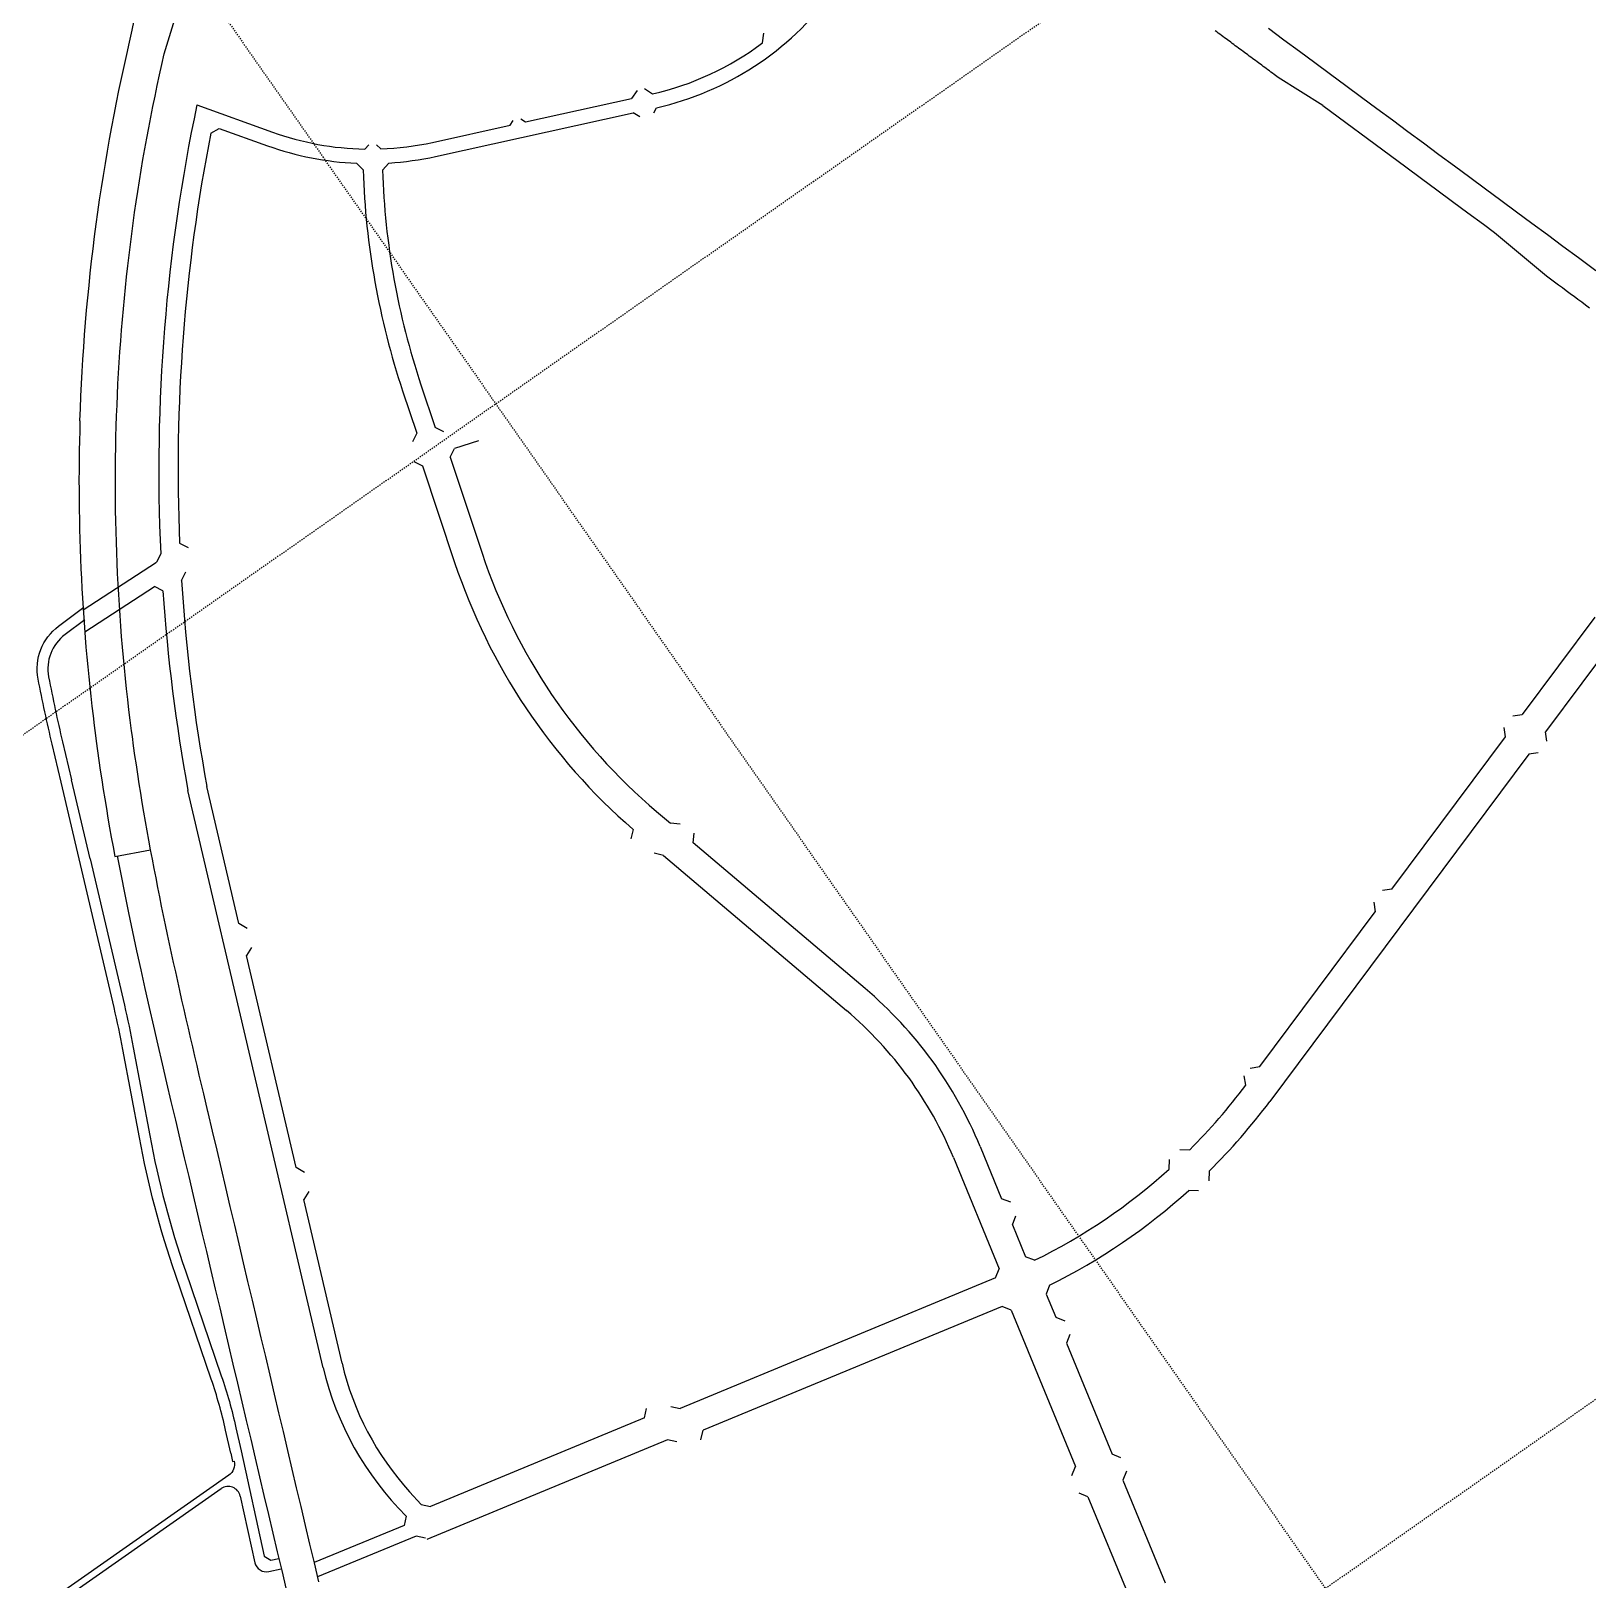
# Model space of a CAD drawing. Header units: millimetres. Extents: x 152904052 to 153933663, y 538271515 to 539240469.
# Drawn here: x 153594805 to 153610949, y 539105429 to 539121493 of the extents above; entities that cross this region are included whole.
import ezdxf

# ---------------------------------------------------------------- set-up
doc = ezdxf.new("R2010")
doc.units = ezdxf.units.MM
doc.linetypes.add('HIDDEN', pattern=[5.08, 2.54, -2.54])
doc.layers.add('BORD', color=7, linetype='Continuous')

msp = doc.modelspace()

# ---------------------------------------------------------------- linework, layer by layer
at = {"layer": 'BORD', "color": 8, "linetype": 'HIDDEN', "ltscale": 5}
for p, q in [((153565208.2, 539166776.7), (153616830.1, 539093053)), ((153513611.8, 539057402), (153636484.6, 539143438.5)), ((153522215.5, 539045114.7), (153645088.3, 539131151.2))]:
    msp.add_line(p, q, dxfattribs=at)
at = {"layer": 'BORD', "color": 137, "ltscale": 10}
for points in [[(153595311, 539117449.3, -0.0507596), (153595853.9, 539121501.7), (153595993.7, 539122189.3), (153595993.7, 539122189.3)], [(153595699.9, 539117721.6, -0.0451159), (153596184.6, 539121256.5), (153596388.6, 539121926.5)], [(153596043.7, 539113002.1), (153596025.8, 539113099.8), (153596008.2, 539113197.5), (153595991, 539113295.3), (153595974.1, 539113393.1), (153595957.7, 539113491), (153595941.6, 539113588.9), (153595925.9, 539113686.9), (153595910.7, 539113784.9), (153595895.9, 539113882.9), (153595881.6, 539113981), (153595867.7, 539114079.1), (153595854.3, 539114177.5), (153595846.5, 539114236.7, -0.0441023), (153595699.9, 539117721.6)], [(153595311, 539117449.3, 0.0405056), (153595471.7, 539114187.6), (153595479.7, 539114126.9), (153595493.3, 539114027.1), (153595507.5, 539113927.2), (153595522, 539113827.4), (153595537.1, 539113727.7), (153595552.6, 539113628), (153595568.5, 539113528.5), (153595584.8, 539113429.1), (153595601.5, 539113329.7), (153595618.6, 539113230.4), (153595636.1, 539113131.2), (153595653.9, 539113032.2), (153595672.1, 539112933.1)]]:
    msp.add_lwpolyline(points, format="xyb", dxfattribs=at)
at = {"layer": 'BORD', "color": 137, "ltscale": 20, "flags": 128}
for points in [[(153601291.3, 539120697.9, 0.1778085), (153603110.1, 539121884.8)], [(153601248.4, 539120842, 0.106137), (153602390.8, 539121372.2)], [(153596668.1, 539120435.1, 0.0588757), (153596344, 539116183.6)], [(153597307.1, 539120445.8, 0.0816121), (153598264, 539120269.8)], [(153597256.4, 539120304.6, 0.0750574), (153598179.1, 539120122.5)], [(153598430.5, 539120271.3, 0.0450718), (153598966, 539120339.5)], [(153598514.4, 539120125.2, 0.0388302), (153598998.2, 539120193)], [(153598247.5, 539120052.9, 0.0722424), (153598657.6, 539117760.8)], [(153598447.7, 539120051.6, 0.0719912), (153598847.4, 539117823.9)], [(153599481.1, 539116077.9, 0.1372994), (153601291.6, 539113397.9)], [(153599196.5, 539115983.1, 0.1345927), (153601046.7, 539113212.8)], [(153596364.4, 539115794, 0.0296366), (153596626.9, 539113658.2)], [(153596171, 539115687, 0.0284146), (153596431.1, 539113617.3)], [(153604646.7, 539109922.5, 0.1196453), (153603453.3, 539111563.3)], [(153604369.3, 539109808.3, 0.1196453), (153603259.1, 539111334.5)], [(153606819.9, 539109890.4, 0.0363338), (153607400.9, 539110558.5)], [(153607021, 539109667.4, 0.0375407), (153607650.7, 539110391.6)], [(153605212, 539108743.3, 0.0693493), (153606606.1, 539109688)], [(153605365.8, 539108484.7, 0.0686226), (153606811, 539109468.8)], [(153598028.8, 539107674.9, 0.1276332), (153598730.1, 539106341)], [(153597834.1, 539107629.3, 0.140359), (153598692.7, 539106090.8)]]:
    msp.add_lwpolyline(points, format="xyb", dxfattribs=at)
for points in [[(153602390.8, 539121372.2), (153602404, 539121472.2)], [(153599932.4, 539120552.2), (153601031.6, 539120794.2)], [(153601088, 539120876.6), (153601031.6, 539120794.2)], [(153601164.8, 539120899.1), (153601248.4, 539120842)], [(153596523.4, 539120727.2), (153597307.1, 539120445.8)], [(153598998.2, 539120193), (153601049.2, 539120644.5)], [(153599882.2, 539120585.1), (153599932.4, 539120552.2)], [(153601117.4, 539120603.7), (153601049.2, 539120644.5)], [(153601261.2, 539120646.5), (153601291.3, 539120697.9)], [(153596668.1, 539120435.1), (153596755.3, 539120484.6)], [(153596755.3, 539120484.6), (153597256.4, 539120304.6)], [(153598966, 539120339.5), (153599771.3, 539120516.8)], [(153599771.3, 539120516.8), (153599804.3, 539120566.9)], [(153598264, 539120269.8), (153598306.1, 539120313.1)], [(153598386.2, 539120312.3), (153598430.5, 539120271.3)], [(153598247.5, 539120052.9), (153598179.1, 539120122.5)], [(153598514.4, 539120125.2), (153598447.7, 539120051.6)], [(153598657.6, 539117760.8), (153598803.6, 539117321.9)], [(153598847.4, 539117823.9), (153598994.2, 539117382.7)], [(153599083.4, 539117337.5), (153598994.2, 539117382.7)], [(153598803.6, 539117321.9), (153598758.5, 539117232.7)], [(153599444.8, 539117243.9), (153599194.8, 539117163.2)], [(153599149.6, 539117074), (153599194.8, 539117163.2)], [(153599149.6, 539117074), (153599481.1, 539116077.9)], [(153598774.6, 539117027.8), (153598863.9, 539116982.6)], [(153598863.9, 539116982.6), (153599196.5, 539115983.1)], [(153596148.8, 539116071.1), (153596103.3, 539115983.2)], [(153596344, 539116183.6), (153596433.1, 539116137.6)], [(153595343.9, 539115490.5), (153596103.3, 539115983.2)], [(153596364.4, 539115794), (153596409.5, 539115883.8)], [(153595360.1, 539115262.6), (153596082.3, 539115731.1)], [(153596171.8, 539115686.6), (153596082.3, 539115731.1)], [(153611021.7, 539115414.7), (153610269.4, 539114405.7)], [(153611262.2, 539115235.3), (153610509.9, 539114226.4)], [(153610170.4, 539114391.3), (153610269.4, 539114405.7)], [(153608917.6, 539112592.7), (153610095.2, 539114172)], [(153610095.2, 539114172), (153610080.7, 539114271)], [(153610524.3, 539114127.4), (153610509.9, 539114226.4)], [(153610335.7, 539113992.7), (153607650.7, 539110391.6)], [(153610434.6, 539114007.1), (153610335.7, 539113992.7)], [(153596960, 539112236.6), (153596626.9, 539113658.2)], [(153597834.1, 539107629.3), (153596431.1, 539113617.3)], [(153601291.6, 539113397.9), (153601435.3, 539113276)], [(153601046.7, 539113212.8), (153601023.1, 539113115.9)], [(153601534.7, 539113265.5), (153601435.3, 539113276)], [(153601671.9, 539113075.1), (153601682.4, 539113174.6)], [(153603453.3, 539111563.3), (153601671.9, 539113075.1)], [(153601363, 539112943.9), (153601265.7, 539112967.3)], [(153601363, 539112943.9), (153603259.1, 539111334.5)], [(153608917.6, 539112592.7), (153608818.6, 539112578.2)], [(153607545.6, 539110752.5), (153608743.4, 539112359)], [(153608729, 539112458), (153608743.4, 539112359)], [(153597045, 539112183.8), (153596960, 539112236.6)], [(153597090.6, 539111989.1), (153597037.9, 539111904.1)], [(153597553.1, 539109705.1), (153597037.9, 539111904.1)], [(153607446.7, 539110737.5), (153607545.6, 539110752.5)], [(153607400.9, 539110558.5), (153607386.1, 539110657.9)], [(153604369.3, 539109808.3), (153604844.9, 539108653.8)], [(153604646.7, 539109922.5), (153604869.7, 539109381.1)], [(153606606.1, 539109688), (153606610.8, 539109788.7)], [(153606719.1, 539109892.5), (153606819.9, 539109890.4)], [(153597638.1, 539109652.4), (153597553.1, 539109705.1)], [(153607021, 539109667.4), (153607018.8, 539109568)], [(153597683.7, 539109457.7), (153597631, 539109372.7)], [(153606910.4, 539109464.4), (153606811, 539109468.8)], [(153598028.8, 539107674.9), (153597631, 539109372.7)], [(153604964, 539109345.9), (153604869.7, 539109381.1)], [(153604980.9, 539109111.1), (153605015.7, 539109204)], [(153604980.9, 539109111.1), (153605117.8, 539108778.9)], [(153604806.6, 539108561.7), (153604844.9, 539108653.8)], [(153605212, 539108743.3), (153605117.8, 539108778.9)], [(153604806.6, 539108561.7), (153601535.1, 539107206.4)], [(153605365.8, 539108484.7), (153605331.2, 539108392)], [(153605331.2, 539108392), (153605430, 539108152.3)], [(153604874.4, 539108265), (153601773.4, 539106980.4)], [(153604966.7, 539108226.7), (153604874.4, 539108265)], [(153604966.7, 539108226.7), (153605635, 539106604.3)], [(153605430, 539108152.3), (153605524.2, 539108116.8)], [(153605576, 539107975.1), (153605541.1, 539107882.4)], [(153605541.1, 539107882.4), (153606014.4, 539106733.5)], [(153601166.2, 539107107.7), (153601188.1, 539107205.3)], [(153601437.5, 539107228.2), (153601535.1, 539107206.4)], [(153601166.2, 539107107.7), (153598946.8, 539106188.2)], [(153601404.6, 539106881.7), (153598908.4, 539105847.6)], [(153601502.1, 539106859.9), (153601404.6, 539106881.7)], [(153601751.6, 539106882.8), (153601773.4, 539106980.4)], [(153606106.7, 539106695), (153606014.4, 539106733.5)], [(153605596.5, 539106511.9), (153605635, 539106604.3)], [(153606163.8, 539106556.3), (153606125.4, 539106464)], [(153606125.4, 539106464), (153606564.6, 539105397.5)], [(153598849.2, 539106210), (153598730.1, 539106341)], [(153605765, 539106288.6), (153605672.7, 539106327)], [(153605765, 539106288.6), (153606194.8, 539105245.2)], [(153598692.7, 539106090.8), (153598673.7, 539105993.9)], [(153598849.2, 539106210), (153598946.8, 539106188.2)], [(153598673.7, 539105993.9), (153597740.8, 539105607.4)], [(153598798.3, 539105883.2), (153597775.6, 539105459.5)], [(153598895.9, 539105861.3), (153598798.3, 539105883.2)]]:
    msp.add_lwpolyline(points, dxfattribs=at)
at = {"layer": 'BORD', "color": 137, "ltscale": 10}
for points in [[(153608201.6, 539120720.6), (153607736.3, 539121013.8), (153607711, 539121032.5), (153607694.9, 539121044.4), (153607678.8, 539121056.3), (153607662.7, 539121068.2), (153607646.7, 539121080.1), (153607630.6, 539121092), (153607614.5, 539121103.9), (153607598.4, 539121115.8), (153607582.3, 539121127.7), (153607566.3, 539121139.5), (153607534.1, 539121163.3), (153607518, 539121175.2), (153607501.9, 539121187.1), (153607485.9, 539121199), (153607469.8, 539121210.9), (153607453.7, 539121222.8), (153607437.6, 539121234.7), (153607421.6, 539121246.6), (153607389.4, 539121270.4), (153607373.3, 539121282.3), (153607357.2, 539121294.2), (153607341.2, 539121306.1), (153607325.1, 539121318), (153607309, 539121329.9), (153607292.9, 539121341.7), (153607276.8, 539121353.6), (153607260.8, 539121365.5), (153607244.7, 539121377.4), (153607212.5, 539121401.2), (153607196.4, 539121413.1), (153607180.4, 539121425), (153607164.3, 539121436.9), (153607148.2, 539121448.8), (153607132.1, 539121460.7), (153607116.1, 539121472.6), (153607100, 539121484.5), (153607083.9, 539121496.4)], [(153611030.9, 539119008.4), (153610851.4, 539119141.1), (153610690.6, 539119260.1), (153610529.8, 539119379), (153610369, 539119497.9), (153610208.2, 539119616.9), (153610047.4, 539119735.8), (153609886.7, 539119854.8), (153609725.9, 539119973.7), (153609565.1, 539120092.7), (153609404.3, 539120211.6), (153609243.5, 539120330.5), (153609082.7, 539120449.5), (153608921.9, 539120568.4), (153608761.1, 539120687.4), (153608600.4, 539120806.3), (153608439.6, 539120925.3), (153608278.8, 539121044.2), (153608118, 539121163.1), (153607957.2, 539121282.1), (153607796.4, 539121401), (153607635.6, 539121520)], [(153596638.1, 539110286.2), (153596638.1, 539110286.2), (153596594.7, 539110470.6), (153596571.8, 539110567.9), (153596548.9, 539110665.2), (153596526.1, 539110762.5), (153596503.4, 539110859.7), (153596480.7, 539110957), (153596458.2, 539111054.2), (153596435.7, 539111151.4), (153596413.3, 539111248.7), (153596391.1, 539111345.9), (153596369, 539111443.2), (153596347.1, 539111540.4), (153596325.3, 539111637.7), (153596303.7, 539111735), (153596282.2, 539111832.3), (153596261, 539111929.6), (153596240, 539112027), (153596219.1, 539112124.4), (153596198.6, 539112221.8), (153596178.2, 539112319.2), (153596158.2, 539112416.6), (153596138.3, 539112514.1), (153596118.8, 539112611.6), (153596099.6, 539112709.2), (153596080.6, 539112806.8), (153596062, 539112904.4), (153596043.7, 539113002.1)], [(153595696.3, 539112937.6), (153595815.7, 539112346.8), (153595856.5, 539112150.1), (153595898.3, 539111953.6), (153595941, 539111757.5), (153595984.3, 539111561.5), (153596028.4, 539111365.9), (153596073, 539111170.4), (153596118, 539110975.2), (153596163.4, 539110780.1), (153596209.1, 539110585.2), (153596254.9, 539110390.4), (153596300.9, 539110195.7), (153596346.8, 539110001), (153596392.7, 539109806.4), (153596438.6, 539109611.7), (153596484.6, 539109417), (153596530.5, 539109222.3), (153596576.4, 539109027.7), (153596622.3, 539108833), (153596668.2, 539108638.3), (153596714.2, 539108443.7), (153596760.1, 539108249), (153596806, 539108054.3), (153596851.9, 539107859.6), (153596897.9, 539107665), (153596943.8, 539107470.3), (153596989.7, 539107275.6), (153597035.6, 539107080.9), (153597081.6, 539106886.3), (153597127.5, 539106691.6), (153597173.4, 539106496.9), (153597219.3, 539106302.2), (153597265.2, 539106107.6), (153597311.2, 539105912.9), (153597357.1, 539105718.2), (153597402.9, 539105524.2)], [(153597787.5, 539105409.3), (153597741.6, 539105604), (153597695.7, 539105798.7), (153597649.8, 539105993.3), (153597604, 539106188), (153597558.1, 539106382.7), (153597512.2, 539106577.3), (153597466.3, 539106772), (153597420.5, 539106966.7), (153597374.6, 539107161.3), (153597328.7, 539107356), (153597282.8, 539107550.7), (153597236.9, 539107745.3), (153597191.1, 539107940), (153597145.2, 539108134.7), (153597099.3, 539108329.3), (153597053.4, 539108524), (153597007.6, 539108718.7), (153596961.7, 539108913.3), (153596915.8, 539109108), (153596869.9, 539109302.7), (153596824.1, 539109497.3), (153596778.2, 539109692), (153596732.3, 539109886.7), (153596686.4, 539110081.3), (153596640.6, 539110276), (153596638.2, 539110286.2)], [(153597402.9, 539105524.2), (153597448.8, 539105329.5), (153597494.7, 539105134.9), (153597540.6, 539104940.2), (153597586.5, 539104745.5), (153597632.5, 539104550.9), (153597678.4, 539104356.2), (153597724.3, 539104161.6), (153597770.2, 539103966.9), (153597816.1, 539103772.3), (153597862.1, 539103577.6), (153597908, 539103382.9), (153597953.9, 539103188.3), (153597999.8, 539102993.6), (153598045.7, 539102799), (153598091.7, 539102604.3), (153598137.6, 539102409.7), (153598183.5, 539102215), (153598229.4, 539102020.3), (153598318.5, 539101642.8), (153598329.1, 539101597.8)]]:
    msp.add_lwpolyline(points, dxfattribs=at)
at = {"layer": 'BORD', "color": 137, "ltscale": 20}
msp.add_lwpolyline([(153596523.4, 539120727.2, 0.0638365), (153596148.8, 539116071.1, 0.0623875)], format="xyb", dxfattribs=at)
msp.add_lwpolyline([(153608201.6, 539120720.6), (153608900.7, 539120203.5), (153609061.5, 539120084.5), (153609222.3, 539119965.6), (153609383.1, 539119846.7), (153609543.9, 539119727.7), (153609704.7, 539119608.8), (153609865.5, 539119489.8), (153609981.3, 539119404.1), (153610519.7, 539118954.9), (153610645, 539118862.2), (153610685.2, 539118832.4), (153610725.4, 539118802.7), (153610765.6, 539118772.9), (153610800.1, 539118747.4), (153610805.8, 539118743.2), (153610846, 539118713.5), (153610886.1, 539118683.8), (153610926.1, 539118654), (153610966, 539118624.2)], dxfattribs=at)
at = {"layer": 'BORD', "color": 133, "ltscale": 10}
for points in [[(153595117.3, 539113701.2), (153595023.4, 539114096, -0.0107836), (153594877.8, 539114773, -0.286991), (153595089.9, 539115322.1), (153595351.4, 539115518.1)], [(153595360.6, 539115387.6), (153595155.8, 539115234.1, 0.286991), (153594985.8, 539114793.8, 0.0107836), (153595130.4, 539114121.5), (153595224.3, 539113726.7)], [(153596874, 539106742.8), (153596821.2, 539106981.4, 0.0280574), (153596672.9, 539107509.3), (153596300.4, 539108597.2, -0.0363354), (153595926.9, 539110016.4), (153595756.2, 539110930.4, 0.0112211), (153595664.9, 539111364.8), (153595304.4, 539112907.8)], [(153595417.3, 539112907.9), (153595772, 539111389.8, -0.0112211), (153595864.3, 539110950.6), (153596035.1, 539110036.6, 0.0363354), (153596404.4, 539108632.9), (153596777, 539107545, -0.0280574), (153596928.6, 539107005.2), (153596981.4, 539106766.6)], [(153596972.3, 539106298.4), (153597125.5, 539105606.3, 0.4146744), (153597268.7, 539105515.1), (153597398.2, 539105544)]]:
    msp.add_lwpolyline(points, format="xyb", dxfattribs=at)
at = {"layer": 'BORD', "color": 133, "ltscale": 10, "flags": 128}
for points in [[(153595304.4, 539112907.8), (153595117.3, 539113701.2)], [(153595417.3, 539112907.9), (153595224.3, 539113726.7)]]:
    msp.add_lwpolyline(points, dxfattribs=at)
at = {"layer": 'BORD', "color": 137, "ltscale": 10, "flags": 128}
msp.add_lwpolyline([(153595672.1, 539112933.1), (153596043.7, 539113002.1)], dxfattribs=at)
at = {"layer": 'BORD', "color": 133}
msp.add_lwpolyline([(153596874, 539106742.8), (153596893, 539106657.1), (153596911, 539106661.1, -0.303492), (153596853.5, 539106512.9), (153593227.3, 539103973.5), (153592962.9, 539103828), (153592811, 539103721.6)], format="xyb", dxfattribs=at)
at = {"layer": 'BORD', "color": 133, "ltscale": 10}
msp.add_lwpolyline([(153596981.4, 539106766.5), (153597222.7, 539105676), (153597290.1, 539105632.9), (153597373, 539105651)], dxfattribs=at)
at = {"layer": 'BORD', "color": 133, "flags": 128}
msp.add_lwpolyline([(153596972.3, 539106298.4, 0.5346469), (153596775.8, 539106374.9)], format="xyb", dxfattribs=at)
msp.add_lwpolyline([(153593346.9, 539103973.7), (153596775.8, 539106374.9)], dxfattribs=at)

doc.saveas('drawing.dxf')
